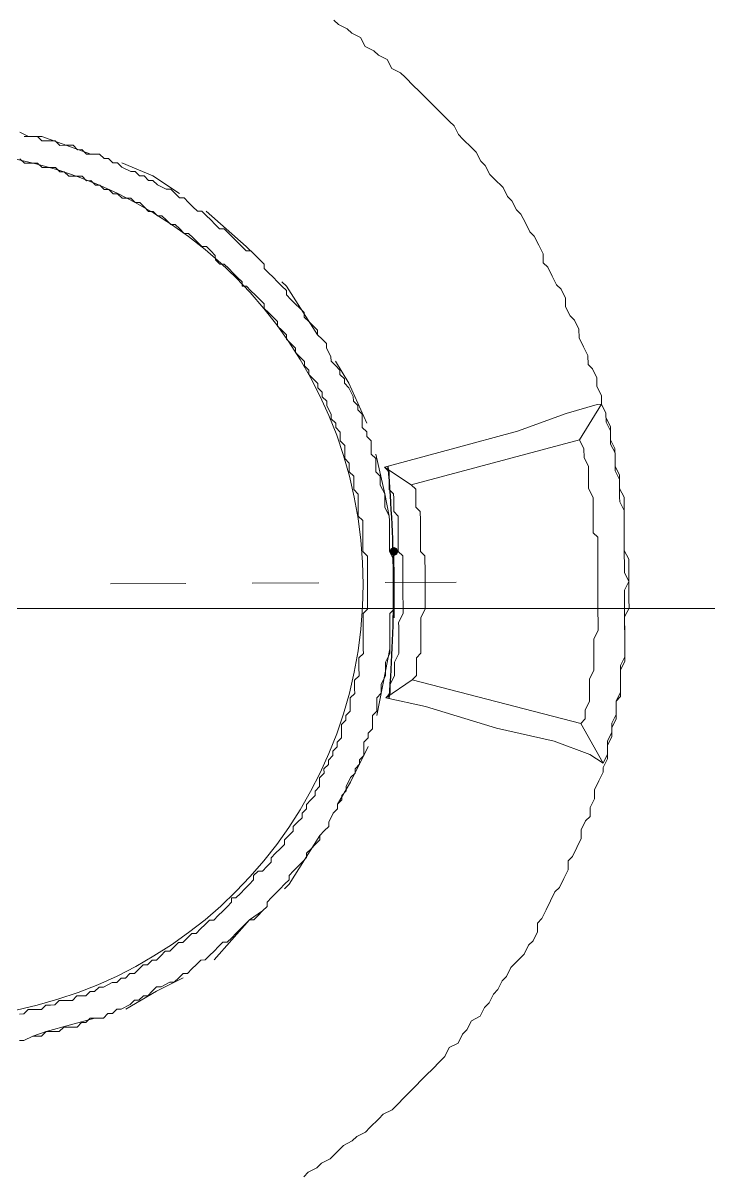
# Model space of a CAD drawing. Header units: millimetres. Extents: x 89051 to 218395, y -330386 to -125649.
# Drawn here: x 100741.25 to 100759.98, y -127036.55 to -127005.09 of the extents above; entities that cross this region are included whole.
import ezdxf

# ---------------------------------------------------------------- set-up
doc = ezdxf.new("R2010")
doc.units = ezdxf.units.MM
doc.header["$LTSCALE"] = 13
for name, pattern in [('1 实线', [0]), ('ACAD_ISO04W100', [30, 24, -3, 0, -3]), ('CENTER', [50.8, 31.75, -6.35, 6.35, -6.35])]:
    doc.linetypes.add(name, pattern=pattern)
doc.layers.get('0').update_dxf_attribs({"color": 1, "linetype": 'CENTER'})
doc.layers.add('C00-00-00', color=7, linetype='Continuous')
doc.layers.add('C00-00-FF', color=5, linetype='Continuous', true_color=0x0000ff)
doc.layers.add('标注、文本', color=3, linetype='Continuous', lineweight=25)

msp = doc.modelspace()

# ---------------------------------------------------------------- hatches: boundary and pattern name
at = {"layer": 'C00-00-00'}
h = msp.add_hatch(color=256, dxfattribs=at)
h.dxf.hatch_style = 2
h.paths.add_polyline_path([(100751.254, -127019.523), (100751.29, -127019.608), (100751.376, -127019.643), (100751.461, -127019.607), (100751.496, -127019.522), (100751.46, -127019.436), (100751.375, -127019.401), (100751.29, -127019.437)])

# ---------------------------------------------------------------- linework, layer by layer
at = {"color": 7, "linetype": '1 实线', "lineweight": 0, "extrusion": (0, 0, -1)}
msp.add_ellipse((100719.918, -127020.512), major_axis=(0.157, -34.608), ratio=0.908418, start_param=5.225125, end_param=10.48821, dxfattribs=at)
at = {"layer": 'C00-00-00', "lineweight": 15}
for points in [[(100749.736, -127005.009), (100749.858, -127005.129), (100750.1, -127005.249), (100750.222, -127005.369), (100750.465, -127005.489), (100750.587, -127005.731), (100750.829, -127005.851), (100750.951, -127005.971), (100751.193, -127006.091), (100751.315, -127006.332), (100751.558, -127006.452), (100751.68, -127006.573), (100751.923, -127006.814), (100752.044, -127006.934), (100752.166, -127007.055), (100752.409, -127007.296), (100752.53, -127007.416), (100752.652, -127007.536), (100752.895, -127007.777), (100753.017, -127007.898), (100753.139, -127008.139), (100753.26, -127008.26), (100753.503, -127008.501), (100753.625, -127008.621), (100753.747, -127008.863), (100753.869, -127008.983), (100753.991, -127009.225), (100754.112, -127009.345), (100754.355, -127009.586), (100754.478, -127009.827), (100754.599, -127009.948), (100754.721, -127010.189), (100754.843, -127010.31), (100754.965, -127010.551), (100755.087, -127010.793), (100755.209, -127010.913), (100755.331, -127011.155), (100755.453, -127011.396), (100755.454, -127011.638), (100755.575, -127011.758), (100755.698, -127012), (100755.82, -127012.241), (100755.941, -127012.362), (100756.063, -127012.603), (100756.064, -127012.845), (100756.187, -127013.087), (100756.308, -127013.207), (100756.43, -127013.449), (100756.431, -127013.691), (100756.553, -127013.932), (100756.675, -127014.174), (100756.677, -127014.416), (100756.798, -127014.536), (100756.92, -127014.778), (100756.921, -127015.02), (100757.043, -127015.261), (100757.045, -127015.503), (100757.167, -127015.745), (100757.167, -127015.866), (100757.289, -127016.107), (100757.29, -127016.349), (100757.292, -127016.591), (100757.414, -127016.833), (100757.415, -127017.075), (100757.416, -127017.317), (100757.538, -127017.558), (100757.539, -127017.8), (100757.54, -127018.042), (100757.541, -127018.163), (100757.663, -127018.404), (100757.664, -127018.647), (100757.665, -127018.889), (100757.666, -127019.131), (100757.667, -127019.373), (100757.668, -127019.615), (100757.669, -127019.857), (100757.67, -127020.099), (100757.793, -127020.34), (100757.673, -127020.583), (100757.674, -127020.825), (100757.674, -127020.946), (100757.675, -127021.188), (100757.677, -127021.43), (100757.678, -127021.672), (100757.679, -127021.914), (100757.68, -127022.156), (100757.681, -127022.398), (100757.561, -127022.64), (100757.562, -127022.882), (100757.563, -127023.124), (100757.564, -127023.366), (100757.444, -127023.609), (100757.445, -127023.73), (100757.446, -127023.972), (100757.326, -127024.214), (100757.327, -127024.456), (100757.207, -127024.699), (100757.208, -127024.941), (100757.21, -127025.183), (100757.09, -127025.426), (100757.09, -127025.547), (100756.97, -127025.789), (100756.85, -127026.032), (100756.851, -127026.274), (100756.732, -127026.516), (100756.733, -127026.758), (100756.612, -127026.88), (100756.492, -127027.122), (100756.493, -127027.364), (100756.373, -127027.607), (100756.254, -127027.85), (100756.133, -127027.971), (100756.134, -127028.213), (100756.014, -127028.456), (100755.894, -127028.698), (100755.774, -127028.82), (100755.654, -127029.062), (100755.534, -127029.305), (100755.414, -127029.548), (100755.294, -127029.669), (100755.295, -127029.911), (100755.175, -127030.154), (100755.055, -127030.275), (100754.935, -127030.518), (100754.814, -127030.639), (100754.573, -127030.882), (100754.453, -127031.125), (100754.333, -127031.247), (100754.213, -127031.489), (100754.093, -127031.611), (100753.973, -127031.853), (100753.852, -127031.975), (100753.732, -127032.217), (100753.491, -127032.339), (100753.371, -127032.582), (100753.25, -127032.704), (100753.131, -127032.946), (100752.889, -127033.068), (100752.769, -127033.311), (100752.649, -127033.432), (100752.408, -127033.675), (100752.287, -127033.797), (100752.167, -127033.919), (100751.926, -127034.162), (100751.806, -127034.283), (100751.685, -127034.405), (100751.444, -127034.648), (100751.324, -127034.77), (100751.082, -127034.892), (100750.962, -127035.013), (100750.721, -127035.256), (100750.6, -127035.378), (100750.359, -127035.5), (100750.238, -127035.621), (100749.997, -127035.744), (100749.877, -127035.865), (100749.636, -127036.108), (100749.394, -127036.23), (100749.274, -127036.352), (100749.032, -127036.474), (100748.912, -127036.596)], [(100741.15, -127032.88), (100741.271, -127032.879), (100741.513, -127032.757), (100741.634, -127032.756), (100741.755, -127032.756), (100741.875, -127032.634), (100742.117, -127032.633), (100742.238, -127032.633), (100742.359, -127032.511), (100742.48, -127032.511), (100742.722, -127032.509), (100742.842, -127032.388), (100742.963, -127032.387), (100743.084, -127032.266), (100743.205, -127032.265), (100743.447, -127032.264), (100743.567, -127032.143), (100743.688, -127032.142), (100743.809, -127032.02), (100743.93, -127032.02), (100744.171, -127031.898), (100744.292, -127031.776), (100744.413, -127031.776), (100744.533, -127031.654), (100744.654, -127031.654), (100744.774, -127031.532), (100744.895, -127031.41), (100745.016, -127031.41), (100745.257, -127031.288), (100745.378, -127031.287), (100745.499, -127031.166), (100745.619, -127031.044), (100745.74, -127031.044), (100745.861, -127030.922), (100745.981, -127030.8), (100746.102, -127030.679), (100746.223, -127030.678), (100746.343, -127030.557), (100746.464, -127030.435), (100746.584, -127030.314), (100746.705, -127030.192), (100746.826, -127030.192), (100746.946, -127030.07), (100747.066, -127029.948), (100747.187, -127029.827), (100747.307, -127029.705), (100747.428, -127029.584), (100747.549, -127029.583), (100747.669, -127029.462), (100747.79, -127029.34), (100747.91, -127029.219), (100747.91, -127029.098), (100748.03, -127028.976), (100748.151, -127028.854), (100748.271, -127028.733), (100748.391, -127028.611), (100748.512, -127028.49), (100748.511, -127028.369), (100748.632, -127028.247), (100748.752, -127028.126), (100748.873, -127028.004), (100748.993, -127027.883), (100748.993, -127027.762), (100749.113, -127027.64), (100749.234, -127027.518), (100749.354, -127027.397), (100749.353, -127027.276), (100749.474, -127027.154), (100749.594, -127027.033), (100749.594, -127026.912), (100749.714, -127026.669), (100749.834, -127026.548), (100749.834, -127026.427), (100749.954, -127026.305), (100749.954, -127026.184), (100750.074, -127026.063), (100750.073, -127025.942), (100750.193, -127025.699), (100750.314, -127025.577), (100750.313, -127025.456), (100750.434, -127025.335), (100750.433, -127025.214), (100750.554, -127025.092), (100750.553, -127024.85), (100750.552, -127024.729), (100750.672, -127024.608), (100750.672, -127024.487), (100750.792, -127024.365), (100750.791, -127024.123), (100750.791, -127024.002), (100750.911, -127023.881), (100750.911, -127023.76), (100750.91, -127023.518), (100751.03, -127023.396), (100751.029, -127023.275), (100751.029, -127023.154), (100751.149, -127022.911), (100751.148, -127022.79), (100751.148, -127022.669), (100751.147, -127022.548), (100751.267, -127022.306), (100751.266, -127022.185), (100751.266, -127022.064), (100751.265, -127021.943), (100751.264, -127021.701), (100751.264, -127021.58), (100751.263, -127021.459), (100751.262, -127021.217), (100751.383, -127021.095), (100751.382, -127020.974), (100751.381, -127020.853), (100751.38, -127020.611), (100751.38, -127020.49), (100751.379, -127020.369), (100751.379, -127020.248), (100751.378, -127020.006), (100751.377, -127019.885), (100751.376, -127019.764), (100751.254, -127019.523), (100751.254, -127019.402), (100751.253, -127019.281), (100751.253, -127019.16), (100751.252, -127018.918), (100751.251, -127018.797), (100751.251, -127018.676), (100751.25, -127018.555), (100751.128, -127018.313), (100751.127, -127018.192), (100751.127, -127018.071), (100751.126, -127017.95), (100751.004, -127017.709), (100751.004, -127017.588), (100751.003, -127017.467), (100750.881, -127017.346), (100750.88, -127017.104), (100750.88, -127016.983), (100750.758, -127016.863), (100750.758, -127016.742), (100750.757, -127016.5), (100750.635, -127016.379), (100750.635, -127016.258), (100750.513, -127016.138), (100750.512, -127016.017), (100750.511, -127015.775), (100750.39, -127015.654), (100750.389, -127015.533), (100750.268, -127015.413), (100750.267, -127015.292), (100750.145, -127015.05), (100750.023, -127014.93), (100750.023, -127014.809), (100749.901, -127014.688), (100749.901, -127014.567), (100749.779, -127014.447), (100749.658, -127014.327), (100749.657, -127014.206), (100749.535, -127013.964), (100749.534, -127013.843), (100749.413, -127013.723), (100749.291, -127013.602), (100749.291, -127013.481), (100749.169, -127013.361), (100749.048, -127013.24), (100748.926, -127013.12), (100748.926, -127012.999), (100748.804, -127012.878), (100748.682, -127012.758), (100748.561, -127012.637), (100748.439, -127012.517), (100748.439, -127012.396), (100748.317, -127012.276), (100748.196, -127012.155), (100748.074, -127012.035), (100747.953, -127011.914), (100747.831, -127011.794), (100747.83, -127011.673), (100747.709, -127011.552), (100747.587, -127011.432), (100747.466, -127011.311), (100747.345, -127011.312), (100747.223, -127011.191), (100747.102, -127011.071), (100746.98, -127010.95), (100746.859, -127010.83), (100746.737, -127010.71), (100746.616, -127010.71), (100746.494, -127010.59), (100746.373, -127010.469), (100746.251, -127010.349), (100746.13, -127010.228), (100746.009, -127010.229), (100745.887, -127010.108), (100745.766, -127009.988), (100745.644, -127009.867), (100745.523, -127009.868), (100745.402, -127009.748), (100745.28, -127009.627), (100745.159, -127009.628), (100744.916, -127009.508), (100744.795, -127009.387), (100744.674, -127009.388), (100744.552, -127009.267), (100744.431, -127009.268), (100744.31, -127009.148), (100744.189, -127009.148), (100743.946, -127009.028), (100743.825, -127008.908), (100743.704, -127008.908), (100743.582, -127008.788), (100743.461, -127008.788), (100743.339, -127008.668), (100743.097, -127008.669), (100742.976, -127008.67), (100742.855, -127008.549), (100742.734, -127008.55), (100742.612, -127008.429), (100742.37, -127008.43), (100742.249, -127008.431), (100742.128, -127008.31), (100742.007, -127008.311), (100741.765, -127008.312), (100741.643, -127008.192), (100741.522, -127008.192), (100741.401, -127008.193), (100741.159, -127008.073)], [(100741.764, -127008.191), (100741.28, -127008.193)], [(100743.097, -127008.669), (100741.764, -127008.191)], [(100741.147, -127032.154), (100741.268, -127032.153), (100741.389, -127032.031), (100741.51, -127032.031), (100741.752, -127032.03), (100741.872, -127031.908), (100741.993, -127031.908), (100742.114, -127031.907), (100742.234, -127031.786), (100742.355, -127031.785), (100742.597, -127031.784), (100742.718, -127031.662), (100742.839, -127031.662), (100742.96, -127031.661), (100743.08, -127031.54), (100743.201, -127031.539), (100743.322, -127031.418), (100743.443, -127031.417), (100743.684, -127031.295), (100743.805, -127031.294), (100743.926, -127031.173), (100744.047, -127031.172), (100744.167, -127031.051), (100744.288, -127031.05), (100744.409, -127030.929), (100744.529, -127030.807), (100744.65, -127030.807), (100744.771, -127030.685), (100744.892, -127030.684), (100745.012, -127030.563), (100745.133, -127030.441), (100745.254, -127030.441), (100745.374, -127030.319), (100745.494, -127030.198), (100745.615, -127030.197), (100745.736, -127030.076), (100745.856, -127029.954), (100745.977, -127029.953), (100746.098, -127029.832), (100746.218, -127029.71), (100746.339, -127029.589), (100746.46, -127029.588), (100746.58, -127029.467), (100746.701, -127029.345), (100746.821, -127029.224), (100746.942, -127029.102), (100746.941, -127028.981), (100747.062, -127028.98), (100747.183, -127028.859), (100747.303, -127028.737), (100747.423, -127028.616), (100747.544, -127028.494), (100747.543, -127028.373), (100747.664, -127028.252), (100747.785, -127028.251), (100747.905, -127028.13), (100748.026, -127028.008), (100748.025, -127027.887), (100748.146, -127027.765), (100748.266, -127027.644), (100748.387, -127027.522), (100748.386, -127027.401), (100748.506, -127027.28), (100748.627, -127027.158), (100748.626, -127027.037), (100748.747, -127026.916), (100748.867, -127026.794), (100748.867, -127026.673), (100748.987, -127026.552), (100748.987, -127026.431), (100749.107, -127026.309), (100749.228, -127026.187), (100749.227, -127026.066), (100749.347, -127025.945), (100749.346, -127025.703), (100749.467, -127025.581), (100749.466, -127025.46), (100749.587, -127025.339), (100749.586, -127025.218), (100749.707, -127025.096), (100749.706, -127024.975), (100749.827, -127024.854), (100749.826, -127024.733), (100749.946, -127024.611), (100749.945, -127024.369), (100749.945, -127024.248), (100750.065, -127024.126), (100750.065, -127024.005), (100750.185, -127023.884), (100750.185, -127023.763), (100750.183, -127023.521), (100750.304, -127023.399), (100750.303, -127023.278), (100750.303, -127023.157), (100750.302, -127023.036), (100750.423, -127022.915), (100750.422, -127022.673), (100750.421, -127022.552), (100750.421, -127022.431), (100750.541, -127022.309), (100750.54, -127022.188), (100750.539, -127021.946), (100750.539, -127021.825), (100750.538, -127021.704), (100750.538, -127021.583), (100750.537, -127021.462), (100750.536, -127021.22), (100750.657, -127021.099), (100750.656, -127020.978), (100750.655, -127020.857), (100750.655, -127020.736), (100750.654, -127020.494), (100750.653, -127020.372), (100750.653, -127020.251), (100750.652, -127020.13), (100750.652, -127020.009), (100750.65, -127019.767), (100750.65, -127019.646), (100750.528, -127019.526), (100750.528, -127019.405), (100750.527, -127019.284), (100750.526, -127019.042), (100750.526, -127018.921), (100750.525, -127018.8), (100750.524, -127018.679), (100750.403, -127018.559), (100750.402, -127018.316), (100750.401, -127018.195), (100750.401, -127018.074), (100750.4, -127017.953), (100750.279, -127017.833), (100750.278, -127017.712), (100750.277, -127017.47), (100750.155, -127017.35), (100750.155, -127017.229), (100750.154, -127017.108), (100750.033, -127016.987), (100750.032, -127016.866), (100750.031, -127016.624), (100749.91, -127016.504), (100749.909, -127016.383), (100749.908, -127016.262), (100749.787, -127016.141), (100749.786, -127016.02), (100749.665, -127015.9), (100749.664, -127015.779), (100749.542, -127015.537), (100749.542, -127015.416), (100749.42, -127015.296), (100749.419, -127015.175), (100749.298, -127015.054), (100749.297, -127014.933), (100749.176, -127014.813), (100749.054, -127014.692), (100749.054, -127014.571), (100748.932, -127014.451), (100748.932, -127014.33), (100748.81, -127014.209), (100748.689, -127014.089), (100748.688, -127013.968), (100748.566, -127013.848), (100748.445, -127013.727), (100748.444, -127013.606), (100748.323, -127013.486), (100748.201, -127013.365), (100748.201, -127013.244), (100748.079, -127013.124), (100747.958, -127013.003), (100747.836, -127012.883), (100747.835, -127012.762), (100747.714, -127012.641), (100747.592, -127012.521), (100747.471, -127012.4), (100747.349, -127012.28), (100747.228, -127012.28), (100747.228, -127012.159), (100747.106, -127012.039), (100746.985, -127011.919), (100746.863, -127011.798), (100746.741, -127011.678), (100746.62, -127011.678), (100746.499, -127011.558), (100746.498, -127011.437), (100746.377, -127011.316), (100746.255, -127011.196), (100746.134, -127011.196), (100746.013, -127011.076), (100745.891, -127010.955), (100745.77, -127010.835), (100745.649, -127010.836), (100745.527, -127010.715), (100745.405, -127010.595), (100745.284, -127010.595), (100745.163, -127010.475), (100745.041, -127010.354), (100744.92, -127010.355), (100744.799, -127010.234), (100744.678, -127010.235), (100744.556, -127010.114), (100744.435, -127009.994), (100744.314, -127009.995), (100744.192, -127009.874), (100743.95, -127009.875), (100743.828, -127009.755), (100743.707, -127009.755), (100743.586, -127009.635), (100743.465, -127009.635), (100743.343, -127009.515), (100743.222, -127009.515), (100743.101, -127009.395), (100742.98, -127009.396), (100742.858, -127009.275), (100742.616, -127009.276), (100742.495, -127009.277), (100742.374, -127009.156), (100742.253, -127009.157), (100742.131, -127009.036), (100742.01, -127009.037), (100741.768, -127009.038), (100741.646, -127008.918), (100741.525, -127008.918), (100741.404, -127008.919), (100741.283, -127008.919), (100741.162, -127008.799)], [(100744.794, -127009.266), (100743.946, -127008.907)], [(100745.523, -127009.747), (100744.794, -127009.266)], [(100747.344, -127011.191), (100746.251, -127010.228)], [(100747.587, -127011.432), (100747.344, -127011.191)], [(100748.438, -127012.275), (100748.317, -127012.155)], [(100749.291, -127013.602), (100748.438, -127012.275)], [(100750.144, -127014.929), (100749.779, -127014.326)], [(100750.633, -127016.016), (100750.144, -127014.929)], [(100751.123, -127017.224), (100752.936, -127016.732), (100754.749, -127016.24), (100756.078, -127015.75), (100756.924, -127015.504), (100757.045, -127015.503)], [(100756.444, -127016.474), (100757.045, -127015.503)], [(100757.045, -127015.503), (100757.167, -127015.745), (100757.168, -127015.987), (100757.29, -127016.228), (100757.291, -127016.47), (100757.413, -127016.712), (100757.414, -127016.954), (100757.415, -127017.196), (100757.537, -127017.437), (100757.538, -127017.558), (100757.539, -127017.8), (100757.661, -127018.041), (100757.662, -127018.283), (100757.663, -127018.526), (100757.664, -127018.768), (100757.666, -127019.01), (100757.667, -127019.252), (100757.668, -127019.494), (100757.79, -127019.735), (100757.791, -127019.977), (100757.792, -127020.219), (100757.793, -127020.461), (100757.794, -127020.582), (100757.795, -127020.824), (100757.796, -127021.066), (100757.676, -127021.309), (100757.677, -127021.551), (100757.678, -127021.793), (100757.679, -127022.035), (100757.68, -127022.277), (100757.681, -127022.519), (100757.562, -127022.761), (100757.563, -127023.003), (100757.564, -127023.245), (100757.565, -127023.487), (100757.444, -127023.609), (100757.446, -127023.851), (100757.447, -127024.093), (100757.327, -127024.335), (100757.328, -127024.577), (100757.208, -127024.82), (100757.209, -127025.062), (100757.089, -127025.305)], [(100751.851, -127017.705), (100756.444, -127016.474)], [(100756.444, -127016.474), (100756.566, -127016.715), (100756.567, -127016.957), (100756.689, -127017.199), (100756.69, -127017.441), (100756.691, -127017.683), (100756.692, -127017.804), (100756.814, -127018.045), (100756.815, -127018.287), (100756.816, -127018.529), (100756.817, -127018.771), (100756.818, -127019.013), (100756.94, -127019.134), (100756.941, -127019.376), (100756.942, -127019.618), (100756.943, -127019.86), (100756.944, -127020.102), (100756.946, -127020.344), (100756.946, -127020.465), (100756.947, -127020.707), (100756.948, -127020.949), (100756.949, -127021.191), (100756.95, -127021.433), (100756.952, -127021.675), (100756.832, -127021.918), (100756.832, -127022.039), (100756.833, -127022.281), (100756.834, -127022.523), (100756.836, -127022.765), (100756.716, -127023.007), (100756.717, -127023.249), (100756.717, -127023.37), (100756.718, -127023.612), (100756.598, -127023.855), (100756.6, -127024.097), (100756.479, -127024.218)], [(100751.126, -127017.95), (100750.879, -127016.862)], [(100751.851, -127017.705), (100751.123, -127017.224)], [(100751.152, -127023.516), (100751.272, -127023.395), (100751.271, -127023.274), (100751.271, -127023.153), (100751.391, -127022.91), (100751.39, -127022.789), (100751.39, -127022.668), (100751.389, -127022.547), (100751.509, -127022.305), (100751.508, -127022.184), (100751.508, -127022.063), (100751.507, -127021.821), (100751.506, -127021.7), (100751.506, -127021.579), (100751.505, -127021.458), (100751.625, -127021.215), (100751.625, -127021.094), (100751.624, -127020.973), (100751.623, -127020.731), (100751.622, -127020.61), (100751.622, -127020.489), (100751.621, -127020.247), (100751.62, -127020.126), (100751.62, -127020.005), (100751.619, -127019.763), (100751.618, -127019.642), (100751.496, -127019.522), (100751.496, -127019.401), (100751.495, -127019.159), (100751.494, -127019.038), (100751.494, -127018.917), (100751.493, -127018.675), (100751.492, -127018.554), (100751.37, -127018.433), (100751.37, -127018.312), (100751.369, -127018.07), (100751.368, -127017.949), (100751.247, -127017.829), (100751.246, -127017.587), (100751.245, -127017.466), (100751.244, -127017.345), (100751.123, -127017.224)], [(100751.875, -127023.029), (100751.996, -127022.908), (100751.995, -127022.787), (100751.994, -127022.545), (100751.994, -127022.424), (100752.114, -127022.302), (100752.113, -127022.06), (100752.112, -127021.939), (100752.112, -127021.818), (100752.111, -127021.576), (100752.11, -127021.455), (100752.11, -127021.334), (100752.23, -127021.091), (100752.229, -127020.97), (100752.228, -127020.849), (100752.227, -127020.607), (100752.227, -127020.486), (100752.226, -127020.244), (100752.225, -127020.123), (100752.225, -127020.002), (100752.224, -127019.76), (100752.223, -127019.639), (100752.101, -127019.519), (100752.1, -127019.277), (100752.1, -127019.156), (100752.099, -127019.035), (100752.098, -127018.793), (100752.098, -127018.672), (100752.096, -127018.43), (100751.975, -127018.309), (100751.974, -127018.188), (100751.973, -127017.946), (100751.973, -127017.825), (100751.851, -127017.705)], [(100751.25, -127018.555), (100751.126, -127017.95)], [(100751.383, -127021.216), (100751.375, -127019.522)], [(100751.384, -127021.337), (100751.383, -127021.216)], [(100751.148, -127022.79), (100751.266, -127022.185)], [(100750.912, -127024.002), (100751.148, -127022.79)], [(100751.875, -127023.029), (100751.152, -127023.516)], [(100756.479, -127024.218), (100751.875, -127023.029)], [(100757.089, -127025.305), (100756.725, -127025.064), (100755.755, -127024.706), (100754.181, -127024.35), (100752.242, -127023.754), (100751.152, -127023.516)], [(100756.479, -127024.218), (100757.089, -127025.305)], [(100750.194, -127025.82), (100750.674, -127024.85)], [(100749.834, -127026.427), (100750.194, -127025.82)], [(100748.512, -127028.611), (100749.353, -127027.276)], [(100748.392, -127028.732), (100748.512, -127028.611)], [(100747.428, -127029.584), (100747.79, -127029.34)], [(100746.465, -127030.677), (100747.428, -127029.584)], [(100744.895, -127031.531), (100745.62, -127031.165)], [(100744.051, -127032.019), (100744.895, -127031.531)], [(100741.875, -127032.634), (100743.205, -127032.265)], [(100741.513, -127032.757), (100741.875, -127032.634)]]:
    msp.add_lwpolyline(points, dxfattribs=at)
at = {"layer": 'C00-00-FF', "lineweight": 15}
for points in [[(100743.635, -127020.404), (100745.692, -127020.395)], [(100747.507, -127020.387), (100749.322, -127020.379)], [(100751.137, -127020.37), (100753.073, -127020.361)]]:
    msp.add_lwpolyline(points, dxfattribs=at)
msp.add_circle((100738.674, -127020.427), 11.859, dxfattribs=at)
at = {"layer": '标注、文本', "color": 1, "linetype": 'ACAD_ISO04W100', "lineweight": 15}
msp.add_line((100860.066, -127021.077), (100331.066, -127021.077), dxfattribs=at)
at = {"layer": '标注、文本', "extrusion": (0, 0, -1)}
msp.add_ellipse((100719.918, -127020.512), major_axis=(0.157, -34.608), ratio=0.908418, start_param=4.620684, end_param=4.803984, dxfattribs=at)

doc.saveas('drawing.dxf')
